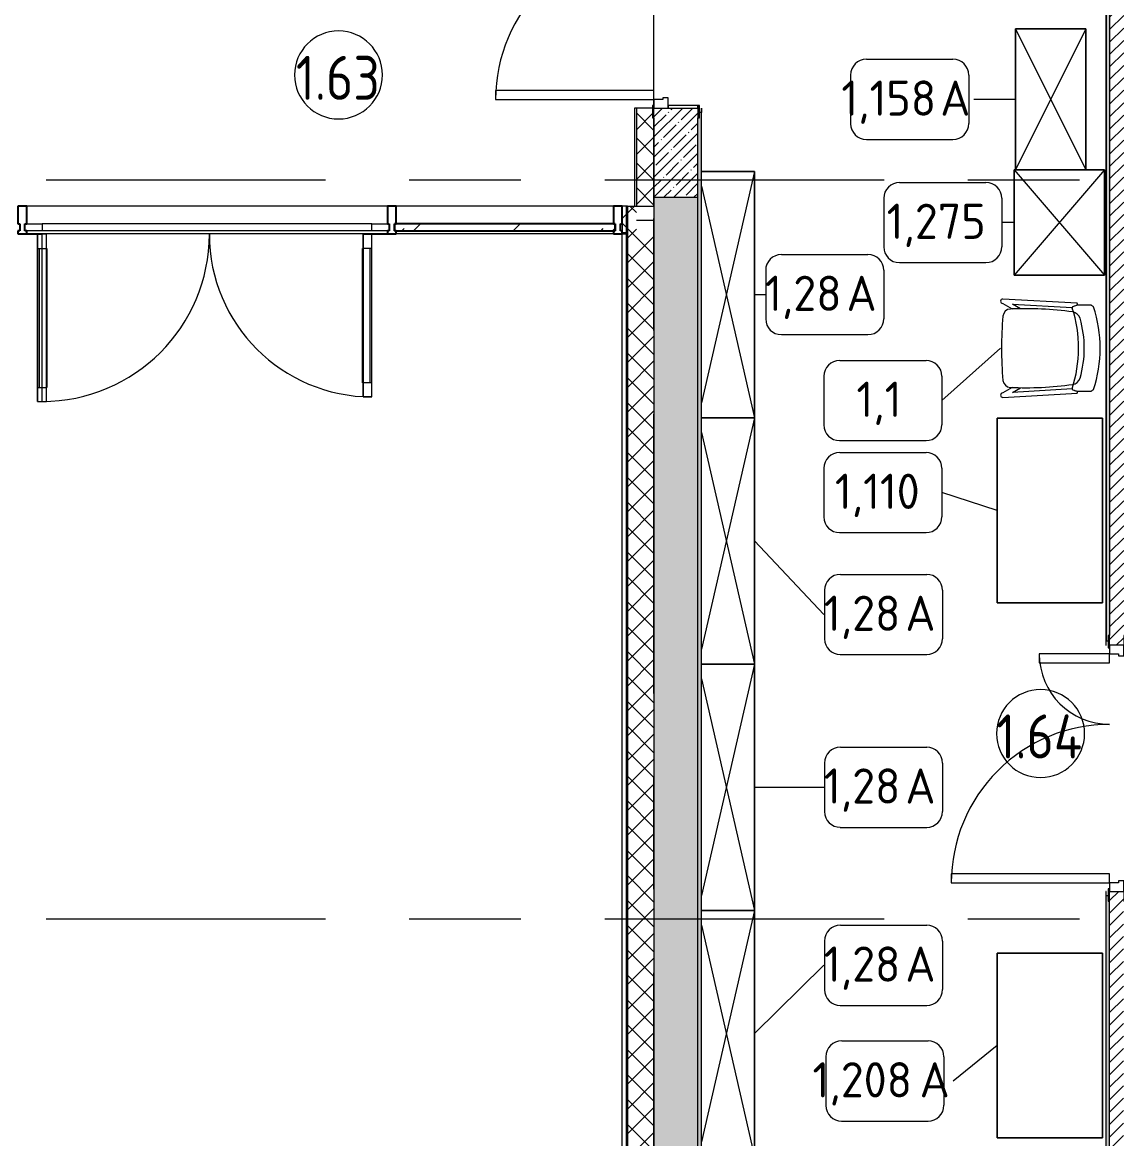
# Model space of a CAD drawing. Header units: millimetres. Extents: x 81494 to 296443, y -8553 to 29000.
# Drawn here: x 85770 to 91990, y 2350 to 8694 of the extents above; entities that cross this region are included whole.
import ezdxf

# ---------------------------------------------------------------- set-up
doc = ezdxf.new("R2010")
doc.units = ezdxf.units.MM
doc.linetypes.add('Осевая', pattern=[3175, 635, -476.25, 1587.5, -476.25])
for name, color, linetype, lineweight in [('A-AREA-IDEN', 7, 'Continuous', 9), ('A-DETL-GENF', 7, 'Continuous', 9), ('A-GLAZ-CURT', 7, 'Continuous', 9), ('A-GLAZ-CURT-1', 7, 'Continuous', 25), ('A-GLAZ-CWMG', 7, 'Continuous', 9), ('A-GLAZ-CWMG-1', 7, 'Continuous', 25), ('A-WALL', 7, 'Continuous', 9), ('I-FURN-IDEN', 7, 'Continuous', 9), ('I-WALL', 7, 'Continuous', 9), ('Оси-2', 7, 'Осевая', 9)]:
    doc.layers.add(name, color=color, linetype=linetype, lineweight=lineweight)
for name, color, linetype, lineweight, true_color in [('A-DOOR-1', 7, 'Continuous', 9, 0xc0c0c0), ('A-DOOR-FRAM-1', 7, 'Continuous', 9, 0xc0c0c0), ('A-WALL-1', 9, 'Continuous', 9, 0x808080), ('A-WALL-FNSH-1', 9, 'Continuous', 9, 0x808080), ('I-FURN-1', 9, 'Continuous', 9, 0x808080)]:
    doc.layers.add(name, color=color, linetype=linetype, lineweight=lineweight, true_color=true_color)
doc.styles.add('GOST Common', font='GOST_Common.ttf', dxfattribs={"height": 200})
doc.styles.add('GOST Common_1', font='GOST_Common.ttf', dxfattribs={"width": 0.9, "height": 250})
pattern_1 = [(45, (0, 0), (-70.71068, 70.71068), []), (135, (0, 0), (-70.71068, -70.71068), [])]
pattern_2 = [(45, (0, 0), (-57.024626, 57.024626), []), (45, (57.025, 0), (-57.024626, 57.024626), [100.806, -20.161, 3.353, -16.808])]
pattern_3 = [(0, (0, 0), (121.92, 30.48), [10.058, -81.382, 10.058, -81.382, -487.68]), (0, (0, 0), (121.92, 30.48), [-182.88, 10.058, -172.822, 10.058, -81.382, -213.36]), (0, (0, 0), (121.92, 30.48), [-457.2, 10.058, -50.902, 10.058, -142.342]), (120, (45.72, 15.24), (-87.356454, 90.345817), [10.058, -81.382, 10.058, -81.382, -487.68]), (120, (45.72, 15.24), (-87.356454, 90.345817), [-182.88, 10.058, -172.822, 10.058, -81.382, -213.36]), (120, (45.72, 15.24), (-87.356454, 90.345817), [-457.2, 10.058, -50.902, 10.058, -142.342]), (240, (60.96, 76.2), (-34.563546, -120.825817), [10.058, -81.382, 10.058, -81.382, -487.68]), (240, (60.96, 76.2), (-34.563546, -120.825817), [-182.88, 10.058, -172.822, 10.058, -81.382, -213.36]), (240, (60.96, 76.2), (-34.563546, -120.825817), [-457.2, 10.058, -50.902, 10.058, -142.342])]

# ---------------------------------------------------------------- blocks, each defined once
blk = doc.blocks.new('110_Дверь_СКБ_2Ст - Д-5_п_ Из игровой в коридор-32215844-План расстановки мебели и оборудования 1 этажа в осях 23_1-33')
at = {"layer": 'A-DOOR-1'}
for p, q in [((-637.5, 940), (-637.5, 40)), ((-587.5, 940), (-637.5, 940)), ((-587.5, 40), (-587.5, 940)), ((662.5, 440), (612.5, 440)), ((612.5, 440), (612.5, 40)), ((662.5, 40), (662.5, 440)), ((-637.5, 40), (-587.5, 40)), ((612.5, 40), (662.5, 40))]:
    blk.add_line(p, q, dxfattribs=at)
for centre, radius, start, end in [((-637.5, 40), 900, 0, 90), ((662.5, 40), 400, 90, 180)]:
    blk.add_arc(centre, radius, start, end, dxfattribs=at)
at = {"layer": 'A-DOOR-FRAM-1'}
for p, q in [((-672.5, 48), (-742.5, 48)), ((-742.5, 48), (-742.5, 40)), ((-742.5, 40), (-672.5, 40)), ((-637.5, 40), (-687.5, 40)), ((-687.5, 40), (-687.5, -40)), ((-672.5, 40), (-672.5, 48)), ((-637.5, -10), (-637.5, 40)), ((662.5, 40), (662.5, -10)), ((712.5, 40), (662.5, 40)), ((767.5, 48), (697.5, 48)), ((697.5, 48), (697.5, 40)), ((697.5, 40), (767.5, 40)), ((712.5, -40), (712.5, 40)), ((767.5, 40), (767.5, 48)), ((-672.5, -40), (-742.5, -40)), ((-742.5, -40), (-742.5, -48)), ((-742.5, -48), (-672.5, -48)), ((-672.5, -39), (-687.5, -39)), ((-687.5, -39), (-687.5, -40)), ((-687.5, -40), (-627.5, -40)), ((-687.5, -40), (-672.5, -40)), ((-672.5, -40), (-672.5, -39)), ((-672.5, -48), (-672.5, -40)), ((-627.5, -10), (-637.5, -10)), ((-627.5, -40), (-627.5, -10)), ((662.5, -10), (652.5, -10)), ((652.5, -10), (652.5, -40)), ((652.5, -40), (712.5, -40)), ((712.5, -39), (697.5, -39)), ((697.5, -39), (697.5, -40)), ((697.5, -40), (712.5, -40)), ((767.5, -40), (697.5, -40)), ((697.5, -40), (697.5, -48)), ((697.5, -48), (767.5, -48)), ((712.5, -40), (712.5, -39)), ((767.5, -48), (767.5, -40))]:
    blk.add_line(p, q, dxfattribs=at)
blk = doc.blocks.new('110_Дверь_СКБ_2Ст - Д-2а_п_ Из коридора на лестницу-32215424-План расстановки мебели и оборудования 1 этажа в осях 23_1-33')
at = {"layer": 'A-DOOR-1'}
for p, q in [((-637.5, 1025), (-637.5, 125)), ((-587.5, 1025), (-637.5, 1025)), ((-587.5, 125), (-587.5, 1025)), ((662.5, 525), (612.5, 525)), ((612.5, 525), (612.5, 125)), ((662.5, 125), (662.5, 525)), ((-637.5, 125), (-587.5, 125)), ((612.5, 125), (662.5, 125))]:
    blk.add_line(p, q, dxfattribs=at)
for centre, radius, start, end in [((-637.5, 125), 900, 0, 90), ((662.5, 125), 400, 90, 180)]:
    blk.add_arc(centre, radius, start, end, dxfattribs=at)
at = {"layer": 'A-DOOR-FRAM-1'}
for p, q in [((-672.5, 133), (-742.5, 133)), ((-742.5, 133), (-742.5, 125)), ((-672.5, 125), (-672.5, 133)), ((767.5, 133), (697.5, 133)), ((697.5, 133), (697.5, 125)), ((767.5, 125), (767.5, 133)), ((-742.5, 125), (-672.5, 125)), ((-637.5, 125), (-687.5, 125)), ((-687.5, 125), (-687.5, 45)), ((-637.5, 75), (-637.5, 125)), ((-627.5, 75), (-637.5, 75)), ((-627.5, 45), (-627.5, 75)), ((662.5, 75), (652.5, 75)), ((652.5, 75), (652.5, 45)), ((662.5, 125), (662.5, 75)), ((712.5, 125), (662.5, 125)), ((697.5, 125), (767.5, 125)), ((712.5, 45), (712.5, 125)), ((-687.5, 45), (-627.5, 45)), ((-672.5, 45), (-687.5, 45)), ((-687.5, 45), (-687.5, -125)), ((-672.5, -125), (-672.5, 45)), ((652.5, 45), (712.5, 45)), ((712.5, 45), (697.5, 45)), ((697.5, 45), (697.5, -125)), ((712.5, -125), (712.5, 45)), ((-672.5, -125), (-742.5, -125)), ((-742.5, -125), (-742.5, -133)), ((-687.5, -125), (-672.5, -125)), ((-672.5, -133), (-672.5, -125)), ((697.5, -125), (712.5, -125)), ((767.5, -125), (697.5, -125)), ((697.5, -125), (697.5, -133)), ((767.5, -133), (767.5, -125)), ((-742.5, -133), (-672.5, -133)), ((697.5, -133), (767.5, -133))]:
    blk.add_line(p, q, dxfattribs=at)
blk = doc.blocks.new('Прямоугольный импост - Импост структурный с накладкой - 160мм-22875586-План расстановки мебели и оборудования 1 этажа в осях 23_1-33')
at = {"layer": 'A-GLAZ-CWMG-1'}
for p, q in [((-50, 0), (-50, 17)), ((-50, 17), (0, 17)), ((-40, 0), (-50, 0)), ((-40, -40), (-40, 0)), ((0, 0), (-10, 0)), ((-10, 0), (-10, -40)), ((0, 17), (0, 0)), ((-50, -140), (-50, -40)), ((-50, -40), (-40, -40)), ((-10, -40), (0, -40)), ((0, -40), (0, -140)), ((0, -140), (-50, -140))]:
    blk.add_line(p, q, dxfattribs=at)
blk = doc.blocks.new('Системная панель - Стекло - 40мм-24251898-План расстановки мебели и оборудования 1 этажа в осях 23_1-33')
at = {"layer": 'A-GLAZ-CURT'}
h = blk.add_hatch(dxfattribs=at)
h.set_pattern_fill('FP_34', color=256, style=0, pattern_type=2)
h.set_pattern_definition([(45, (-88612.5, -7410), (-282.8427, 282.8427), [200, -600]), (45, (-88812.5, -7510), (-282.8427, 282.8427), [600, -200]), (45, (-88412.5, -7610), (-282.8427, 282.8427), [200, -600])])
h.paths.add_polyline_path([(627.5, 0), (627.5, 40), (-627.5, 40), (-627.5, 0), (465.5, 0)])
at = {"layer": 'A-GLAZ-CURT-1'}
for p, q in [((627.5, 40), (-627.5, 40)), ((-627.5, 40), (-627.5, 0)), ((627.5, 0), (627.5, 40)), ((-627.5, 0), (627.5, 0))]:
    blk.add_line(p, q, dxfattribs=at)
blk = doc.blocks.new('Прямоугольный импост - Импост структурный с накладкой - 160мм-24251895-План расстановки мебели и оборудования 1 этажа в осях 23_1-33')
at = {"layer": 'A-GLAZ-CWMG'}
for p, q in [((89130, 7650), (87895, 7650)), ((89130, 7493), (87895, 7493))]:
    blk.add_line(p, q, dxfattribs=at)
blk = doc.blocks.new('Прямоугольный импост - Импост структурный с накладкой - 160мм-18691755-План расстановки мебели и оборудования 1 этажа в осях 23_1-33')
at = {"layer": 'A-GLAZ-CWMG-1'}
for p, q in [((-25, 0), (-25, 17)), ((-25, 17), (25, 17)), ((-15, 0), (-25, 0)), ((-15, -40), (-15, 0)), ((25, 0), (15, 0)), ((15, 0), (15, -40)), ((25, 17), (25, 0)), ((-25, -140), (-25, -40)), ((-25, -40), (-15, -40)), ((15, -40), (25, -40)), ((25, -40), (25, -140)), ((25, -140), (-25, -140))]:
    blk.add_line(p, q, dxfattribs=at)
blk = doc.blocks.new('Дверь_Витражная_СКБ_2Ст - ВВ-17-31911620-План расстановки мебели и оборудования 1 этажа в осях 23_1-33')
at = {"layer": 'A-DETL-GENF'}
for p, q in [((-1035, -20), (-1035, -17)), ((-1035, -17), (-1035, -20)), ((-937, -20), (-1035, -20)), ((-1035, -20), (-937, -20)), ((-913, -20), (-963, -20)), ((-963, -970), (-963, -20)), ((-913, -20), (-963, -20)), ((-963, -20), (-963, -970)), ((-937, -17), (-937, -20)), ((-937, -20), (-937, -17)), ((-913, -970), (-913, -20)), ((-913, -970), (-913, -20)), ((887, -20), (937, -20)), ((887, -944), (887, -20)), ((887, -20), (887, -944)), ((937, -20), (887, -20)), ((937, -17), (937, -20)), ((937, -17), (937, -20)), ((937, -944), (937, -20)), ((937, -944), (937, -20)), ((937, -20), (1035, -20)), ((937, -20), (1035, -20)), ((1035, -20), (1035, -17)), ((1035, -20), (1035, -17)), ((-963, -100), (-913, -100)), ((-953, -890), (-953, -100)), ((-909, -890), (-909, -100)), ((883, -864), (883, -100)), ((937, -100), (887, -100)), ((927, -864), (927, -100)), ((937, -864), (887, -864)), ((-963, -890), (-913, -890)), ((937, -944), (887, -944)), ((887, -944), (937, -944)), ((-963, -970), (-913, -970)), ((-963, -970), (-913, -970))]:
    blk.add_line(p, q, dxfattribs=at)
at = {"layer": 'A-DOOR-1'}
for p, q in [((-1025, 40), (-937, 40)), ((-937, 40), (-937, 0)), ((937, 40), (1025, 40)), ((937, 0), (937, 40)), ((-937, 0), (-1025, 0)), ((-937, -970), (-937, -20)), ((1025, 0), (937, 0)), ((937, -944), (937, -20))]:
    blk.add_line(p, q, dxfattribs=at)
for centre, radius, start, end in [((-937, -20), 950, 270, 0), ((937, -20), 924, 180, 270)]:
    blk.add_arc(centre, radius, start, end, dxfattribs=at)
blk = doc.blocks.new('Прямоугольный импост - Импост структурный с накладкой - 160мм-20587511-План расстановки мебели и оборудования 1 этажа в осях 23_1-33')
at = {"layer": 'A-GLAZ-CWMG'}
for p, q in [((87845, 7650), (85795, 7650)), ((87757, 7550), (85883, 7550)), ((87845, 7493), (85795, 7493)), ((87757, 7510), (85883, 7510))]:
    blk.add_line(p, q, dxfattribs=at)
blk = doc.blocks.new('Шкаф параметрический - 1_28А-V77-План расстановки мебели и оборудования 1 этажа в осях 23_1-33')
at = {"layer": 'I-FURN-1'}
for p, q in [((0, 320), (1315.4, 19.3)), ((1400, 320), (0, 320)), ((0, 320), (0, 19.3)), ((0, 19.3), (0, 320)), ((0, 320), (1400, 320)), ((84.6, 19.3), (1400, 320)), ((1400, 19.3), (1400, 320)), ((1400, 320), (1400, 19.3))]:
    blk.add_line(p, q, dxfattribs=at)
blk = doc.blocks.new('Шкаф параметрический - 1_158А-25590435-План расстановки мебели и оборудования 1 этажа в осях 23_1-33')
at = {"layer": 'I-FURN-1'}
for p, q in [((0, 0), (800, -400)), ((0, -400), (800, 0)), ((800, 0), (0, 0)), ((0, 0), (0, -400)), ((0, -400), (0, 0)), ((0, 0), (800, 0)), ((800, -400), (800, 0)), ((800, 0), (800, -400)), ((0, -400), (800, -400)), ((800, -400), (0, -400))]:
    blk.add_line(p, q, dxfattribs=at)
blk = doc.blocks.new('Шкаф параметрический - 1_275-V78-План расстановки мебели и оборудования 1 этажа в осях 23_1-33')
at = {"layer": 'I-FURN-1'}
for p, q in [((0, 0), (600, -512)), ((0, -512), (600, 0)), ((600, 0), (0, 0)), ((0, 0), (0, -105.4)), ((0, -105.4), (0, 0)), ((0, 0), (600, 0)), ((600, -512), (600, 0)), ((600, 0), (600, -512)), ((0, -105.4), (0, -505.4)), ((0, -505.4), (0, -105.4)), ((0, -505.4), (0, -512)), ((0, -512), (0, -505.4)), ((0, -512), (600, -512)), ((600, -512), (0, -512))]:
    blk.add_line(p, q, dxfattribs=at)
blk = doc.blocks.new('Chair_1 noor 78578 - 1_1-25531733-План расстановки мебели и оборудования 1 этажа в осях 23_1-33')
at = {"layer": 'I-FURN-1'}
for p, q in [((-130.5, 405.7), (-130.5, 344.8)), ((359.1, 344.8), (359.1, 405.7)), ((-141.2, 329.7), (-165.1, -92)), ((393.7, -92), (369.8, 329.7)), ((-136.5, -37.1), (-117.3, 302)), ((345.9, 302), (365.1, -37.1)), ((-110.2, 8.6), (-136.5, -37.1)), ((365.1, -37.1), (338.8, 8.6)), ((-139.7, -93.5), (-108.8, -39.9)), ((337.4, -39.9), (368.3, -93.5))]:
    blk.add_line(p, q, dxfattribs=at)
for centre, radius, start, end in [((114.3, -271.9), 732.8, 71.31737, 108.68328), ((114.3, -279.3), 660.4, 111.69998, 112.75632), ((-37.4, 344.8), 93.1, 180, 204.98637), ((-37.4, 344.8), 93.1, 186.47848, 204.98637), ((114.3, -408), 746, 71.94453, 107.82764), ((-41.4, 297.5), 50.8, 106.17353, 171.9659), ((114.3, -239.2), 609.6, 73.82647, 106.17353), ((270, 297.5), 50.8, 8.0341, 73.82647), ((266, 344.8), 93.1, 334.47697, 360), ((266, 344.8), 93.1, 335.01363, 353.52152), ((114.3, -279.3), 660.4, 67.24368, 68.30002), ((-116, 308.2), 6.35, 204.98637, 258.40915), ((-116, 308.2), 6.35, 204.98637, 287.82764), ((1798.9, 37.7), 1909.3, 171.9659, 182.62606), ((-1570.3, 37.7), 1909.3, 357.37394, 8.0341), ((344.3, 307.4), 6.35, 281.41858, 334.47697), ((344.6, 308.2), 6.35, 281.59085, 335.01363), ((1798.9, 37.7), 1909.3, 180.87613, 182.33066), ((-1570.3, 37.7), 1909.3, 357.66934, 359.12387), ((-64, -47.7), 44.5, 182.62606, 265.09121), ((292.6, -47.7), 44.4, 275.93956, 357.37394), ((-152.4, -92.7), 12.7, 176.75, 356.75), ((114.8, 2033.8), 2133.6, 265.09121, 274.90442), ((381, -92.7), 12.7, 183.25, 3.25)]:
    blk.add_arc(centre, radius, start, end, dxfattribs=at)
for points in [[(-120.4, 422.3), (-122, 420.8), (-124.7, 417.8), (-127.8, 413.5), (-129.8, 409.4), (-130.4, 406.9), (-130.5, 405.7)], [(359.1, 405.7), (359, 406.9), (358.4, 409.4), (356.4, 413.5), (353.3, 417.8), (350.6, 420.8), (349, 422.3)]]:
    blk.add_open_spline(points, degree=3, dxfattribs=at)
blk = doc.blocks.new('Марка_Мебель - В прямоуг_Balcon_Марка-25523697-План расстановки мебели и оборудования 1 этажа в осях 23_1-33')
at = {"layer": 'I-FURN-IDEN'}
for p, q in [((-2.455, 2.278), (2.455, 2.278)), ((-3.355, 1.378), (-3.355, -1.384)), ((3.355, 1.378), (3.355, -1.378)), ((-2.461, -2.278), (2.455, -2.278))]:
    blk.add_line(p, q, dxfattribs=at)
for centre, radius, start, end in [((-2.455, 1.378), 0.9, 90, 180), ((2.455, 1.378), 0.9, 0, 90), ((-2.461, -1.384), 0.893, 180, 270), ((2.455, -1.378), 0.9, 270, 0)]:
    blk.add_arc(centre, radius, start, end, dxfattribs=at)
blk = doc.blocks.new('Марка_Помещения - Номер-25198446-План расстановки мебели и оборудования 1 этажа в осях 23_1-33')
at = {"layer": 'A-AREA-IDEN'}
for start, end in [(360, 180), (180, 360)]:
    blk.add_arc((0, 0), 2.5, start, end, dxfattribs=at)

msp = doc.modelspace()

# ---------------------------------------------------------------- hatches: boundary and pattern name
at = {"layer": 'A-WALL'}
h = msp.add_hatch(dxfattribs=at)
h.set_pattern_fill('FP_5', color=256, style=0, pattern_type=2)
h.set_pattern_definition(pattern_1)
h.paths.add_polyline_path([(89202, 7500), (89202, 7650), (89180, 7650), (89180, 7500)])
h.paths.add_polyline_path([(84930, 7500), (85000, 7500), (85000, 7650), (84845.7, 7650), (84845.7, 7500), (84860.3, 7500)])
h = msp.add_hatch(dxfattribs=at)
h.set_pattern_fill('FP_5', color=256, style=0, pattern_type=2)
h.set_pattern_definition(pattern_1)
h.paths.add_polyline_path([(89210, -100), (89360, -100), (89360, 7500), (89260, 7500), (89260, 7650), (89210, 7650), (89210, -51.8)])
at = {"layer": 'I-WALL'}
h = msp.add_hatch(dxfattribs=at)
h.set_pattern_fill('FP_2', color=256, style=0, pattern_type=2)
h.set_pattern_definition(pattern_2)
h.paths.add_polyline_path([(89360, 7700), (89610, 7700), (89610, 8206.1), (89360, 8206.1), (89360, 8151.1)])
h.paths.add_polyline_path([(89440, 9606.1), (89610, 9606.1), (89610, 10600), (89360, 10600), (89360, 9606.1), (89410, 9606.1)])
h = msp.add_hatch(dxfattribs=at)
h.set_pattern_fill('FP_5', color=256, style=0, pattern_type=2)
h.set_pattern_definition(pattern_1)
h.paths.add_polyline_path([(89360, 7650), (89360, 8151.1), (89352, 8151.1), (89352, 8206.1), (89260, 8206.1), (89260, 7650), (89321.1, 7650)])
h.paths.add_polyline_path([(89321.1, 9606.1), (89352, 9606.1), (89352, 9661.1), (89360, 9661.1), (89360, 10443), (89260, 10443), (89260, 9606.1)])
h = msp.add_hatch(dxfattribs=at)
h.set_pattern_fill('FP_67', color=256, style=0, pattern_type=2)
h.set_pattern_definition(pattern_3)
h.paths.add_polyline_path([(89630, 150), (89630, 8181.1), (89618, 8181.1), (89618, 8151.1), (89610, 8151.1), (89610, 150)])
h.paths.add_polyline_path([(89618, 9631.1), (89630, 9631.1), (89630, 10380), (89610, 10380), (89610.8, 9661.1), (89618, 9661.1)])
h = msp.add_hatch(dxfattribs=at)
h.set_pattern_fill('FP_67', color=256, style=0, pattern_type=2)
h.set_pattern_definition(pattern_3)
h.paths.add_polyline_path([(91930, 170), (91950, 170), (91949.8, 3700), (91942, 3700), (91942, 3730), (91930, 3730), (91930, 171)])
h.paths.add_polyline_path([(91942, 5180), (91942, 5210), (91950, 5210), (91950, 10400), (91930, 10400), (91930, 5180)])
h = msp.add_hatch(dxfattribs=at)
h.set_pattern_fill('FP_3', color=256, style=0, pattern_type=2)
h.set_pattern_definition([(45, (0, 0), (-35.35534, 35.35534), [])])
h.paths.add_polyline_path([(92030, 100), (92029, 3755), (91950, 3755), (91950, 100)])
h.paths.add_polyline_path([(92029, 5155), (92030, 5155), (92030, 10400), (91950, 10400), (91950, 5155), (92000, 5155)])
h = msp.add_hatch(dxfattribs=at)
h.set_pattern_fill('FP_2', color=256, style=0, pattern_type=2)
h.set_pattern_definition(pattern_2)
h.paths.add_polyline_path([(89360, 150), (89610, 150), (89610, 7700), (89360, 7700), (89360, 4181.6)])

# ---------------------------------------------------------------- linework, layer by layer
at = {"layer": 'A-WALL'}
for p, q in [((91930, 10380), (91930, 5180)), ((89250, 8206.1), (89250, 7650)), ((89260, 8206.1), (89260, 7650)), ((89360, 7650), (89360, 8151.1)), ((89630, 170), (89630, 8181.1)), ((89202, 7650), (89202, 7492)), ((89207, 7650), (89207, -253)), ((89210, 7650), (89210, -250)), ((89210, 7650), (89360, 7650)), ((89260, 7571), (89360, 7571)), ((89180, 7500), (89202, 7500)), ((89180, 7497), (89202, 7497)), ((89180, -280), (89180, 7492)), ((91930, 170), (91930, 3730))]:
    msp.add_line(p, q, dxfattribs=at)
at = {"layer": 'A-WALL-1'}
for p, q in [((91950, 10400), (91950, 5210)), ((89352, 8206.1), (89260, 8206.1)), ((89360, 8151.1), (89360, -100)), ((89610, 150), (89610, 8151.1)), ((89630, 8181.1), (89618, 8181.1)), ((89360, 7700), (89610, 7700)), ((89202, 7650), (89180, 7650)), ((89180, 7650), (89180, 7500)), ((91930, 5180), (91942, 5180)), ((91942, 3730), (91930, 3730)), ((91950, 100), (91950, 3700))]:
    msp.add_line(p, q, dxfattribs=at)
at = {"layer": 'A-WALL-FNSH-1'}
for p, q in [((91929, 10379), (91929, 5155)), ((89260, 8206.1), (89249, 8206.1)), ((89249, 8206.1), (89249, 7650)), ((89630, 8206.1), (89630, 8181.1)), ((89631, 8206.1), (89630, 8206.1)), ((89631, 171), (89631, 8206.1)), ((89210, 7650), (89202, 7650)), ((89180, 7500), (89180, 7492)), ((89180, 7492), (89202, 7492)), ((89202, 7492), (89202, -258)), ((91929, 5155), (91930, 5155)), ((91930, 5155), (91930, 5180)), ((91930, 3755), (91929, 3755)), ((91929, 3755), (91929, 171)), ((91930, 3730), (91930, 3755))]:
    msp.add_line(p, q, dxfattribs=at)
at = {"layer": 'I-FURN-1'}
for p, q in [((91910, 6445), (91310, 6445)), ((91310, 6445), (91310, 5395)), ((91310, 5395), (91310, 6445)), ((91310, 6445), (91910, 6445)), ((91910, 5395), (91910, 6445)), ((91910, 6445), (91910, 5395)), ((91310, 5395), (91910, 5395)), ((91910, 5395), (91310, 5395)), ((91910, 3405), (91310, 3405)), ((91310, 3405), (91310, 2355)), ((91310, 2355), (91310, 3405)), ((91310, 3405), (91910, 3405)), ((91910, 2355), (91910, 3405)), ((91910, 3405), (91910, 2355)), ((91310, 2355), (91910, 2355)), ((91910, 2355), (91310, 2355))]:
    msp.add_line(p, q, dxfattribs=at)
at = {"layer": 'I-FURN-IDEN'}
for p, q in [((91414.6, 8256.8), (91178.9, 8256.8)), ((91408, 7556.8), (91336.9, 7556.8)), ((89930.7, 7147.5), (89991.5, 7147.5)), ((91330.1, 6842.5), (90996.8, 6545.1)), ((91310, 5920), (90996.8, 6022.2)), ((89930.7, 5747.5), (90325.9, 5329.3)), ((89930.7, 4347.5), (90325.9, 4347.5)), ((89930.7, 2947.5), (90325.9, 3335.5)), ((91310, 2880), (91061.3, 2678))]:
    msp.add_line(p, q, dxfattribs=at)
at = {"layer": 'Оси-2'}
for p, q in [((89360, 593.7), (89360, 19415.1)), ((84793.9, 7800), (122455, 7800)), ((84793.9, 3600), (122455, 3600))]:
    msp.add_line(p, q, dxfattribs=at)

# ---------------------------------------------------------------- block references
at = {"layer": 'A-AREA-IDEN', "xscale": 99.99999999999993, "yscale": 99.99999999999993, "zscale": 99.99999999999993}
for p in [(87567.1, 8395.4), (91557.5, 4652.7)]:
    msp.add_blockref('Марка_Помещения - Номер-25198446-План расстановки мебели и оборудования 1 этажа в осях 23_1-33', p, dxfattribs=at)
at = {"layer": 'A-DOOR-1'}
for name, p, rotation in [('110_Дверь_СКБ_2Ст - Д-2а_п_ Из коридора на лестницу-32215424-План расстановки мебели и оборудования 1 этажа в осях 23_1-33', (89485, 8893.6), 90), ('110_Дверь_СКБ_2Ст - Д-5_п_ Из игровой в коридор-32215844-План расстановки мебели и оборудования 1 этажа в осях 23_1-33', (91990, 4442.5), 89.99999999999991)]:
    msp.add_blockref(name, p, dxfattribs=dict(at, rotation=rotation))
msp.add_blockref('Дверь_Витражная_СКБ_2Ст - ВВ-17-31911620-План расстановки мебели и оборудования 1 этажа в осях 23_1-33', (86820, 7510), dxfattribs=at)
at = {"layer": 'A-GLAZ-CURT'}
msp.add_blockref('Системная панель - Стекло - 40мм-24251898-План расстановки мебели и оборудования 1 этажа в осях 23_1-33', (88512.5, 7510), dxfattribs=at)
at = {"layer": 'A-GLAZ-CWMG', "extrusion": (0, 0, -1), "rotation": 180}
for name, p in [('Прямоугольный импост - Импост структурный с накладкой - 160мм-18691755-План расстановки мебели и оборудования 1 этажа в осях 23_1-33', (-85770, 7510)), ('Прямоугольный импост - Импост структурный с накладкой - 160мм-18691755-План расстановки мебели и оборудования 1 этажа в осях 23_1-33', (-87870, 7510)), ('Прямоугольный импост - Импост структурный с накладкой - 160мм-22875586-План расстановки мебели и оборудования 1 этажа в осях 23_1-33', (-89180, 7510))]:
    msp.add_blockref(name, p, dxfattribs=at)
at = {"layer": 'A-GLAZ-CWMG'}
for name in ['Прямоугольный импост - Импост структурный с накладкой - 160мм-20587511-План расстановки мебели и оборудования 1 этажа в осях 23_1-33', 'Прямоугольный импост - Импост структурный с накладкой - 160мм-24251895-План расстановки мебели и оборудования 1 этажа в осях 23_1-33']:
    msp.add_blockref(name, (0, 0), dxfattribs=at)
at = {"layer": 'I-FURN-1'}
for name, p, rotation in [('Шкаф параметрический - 1_158А-25590435-План расстановки мебели и оборудования 1 этажа в осях 23_1-33', (91814.6, 8656.8), 270.0000000000006), ('Шкаф параметрический - 1_28А-V77-План расстановки мебели и оборудования 1 этажа в осях 23_1-33', (89610.7, 7847.5), 269.9999999999994), ('Шкаф параметрический - 1_275-V78-План расстановки мебели и оборудования 1 этажа в осях 23_1-33', (91920, 7856.8), 270.0000000000006), ('Chair_1 noor 78578 - 1_1-25531733-План расстановки мебели и оборудования 1 этажа в осях 23_1-33', (91435.5, 6956.8), 269.9999999999994), ('Шкаф параметрический - 1_28А-V77-План расстановки мебели и оборудования 1 этажа в осях 23_1-33', (89610.7, 6447.5), 269.9999999999994), ('Шкаф параметрический - 1_28А-V77-План расстановки мебели и оборудования 1 этажа в осях 23_1-33', (89610.7, 5047.5), 269.9999999999994), ('Шкаф параметрический - 1_28А-V77-План расстановки мебели и оборудования 1 этажа в осях 23_1-33', (89610.7, 3647.5), 269.9999999999994)]:
    msp.add_blockref(name, p, dxfattribs=dict(at, rotation=rotation))
at = {"layer": 'I-FURN-IDEN', "xscale": 99.99999999999993, "yscale": 99.99999999999993, "zscale": 99.99999999999993}
for p in [(90813.4, 8256.8), (91001.4, 7556.8), (90330.5, 7147.5), (90661.3, 6545.1), (90661.3, 6022.2), (90664.9, 5329.3), (90664.9, 4347.5), (90664.9, 3335.5), (90672.8, 2678)]:
    msp.add_blockref('Марка_Мебель - В прямоуг_Balcon_Марка-25523697-План расстановки мебели и оборудования 1 этажа в осях 23_1-33', p, dxfattribs=at)

# ---------------------------------------------------------------- texts
at = {"layer": 'A-AREA-IDEN', "char_height": 250, "attachment_point": 1, "style": 'GOST Common_1'}
for s, insert, width in [('1.63', (87325.2, 8504), 606.076), ('1.64', (91306.6, 4761.3), 627.721)]:
    msp.add_mtext(s, dxfattribs=dict(at, insert=insert, width=width))
at = {"layer": 'I-FURN-IDEN', "char_height": 200, "attachment_point": 1, "style": 'GOST Common'}
for s, insert, width in [('1,158', (90424.9, 8363.8), 681.434), ('\\fGOST Common|b0|i0|c204|p34|;А', (90987.1, 8363.8), 224.472), ('1,275', (90682.4, 7663.8), 737.552), ('1,28', (89991.5, 7254.5), 561.181), ('\\fGOST Common|b0|i0|c204|p34|;А', (90454.5, 7254.5), 224.472), ('1,1', (90510.8, 6652.2), 328.692), ('1,110', (90388.3, 6129.3), 625.316), ('1,28', (90325.9, 5436.3), 561.181), ('\\fGOST Common|b0|i0|c204|p34|;А', (90788.9, 5436.3), 224.472), ('1,28', (90325.9, 4454.5), 561.181), ('\\fGOST Common|b0|i0|c204|p34|;А', (90788.9, 4454.5), 224.472), ('1,28', (90325.9, 3442.6), 561.181), ('\\fGOST Common|b0|i0|c204|p34|;А', (90788.9, 3442.6), 224.472), ('1,208', (90261.3, 2785), 737.552), ('\\fGOST Common|b0|i0|c204|p34|;А', (90869.9, 2785), 224.472)]:
    msp.add_mtext(s, dxfattribs=dict(at, insert=insert, width=width))

doc.saveas('drawing.dxf')
